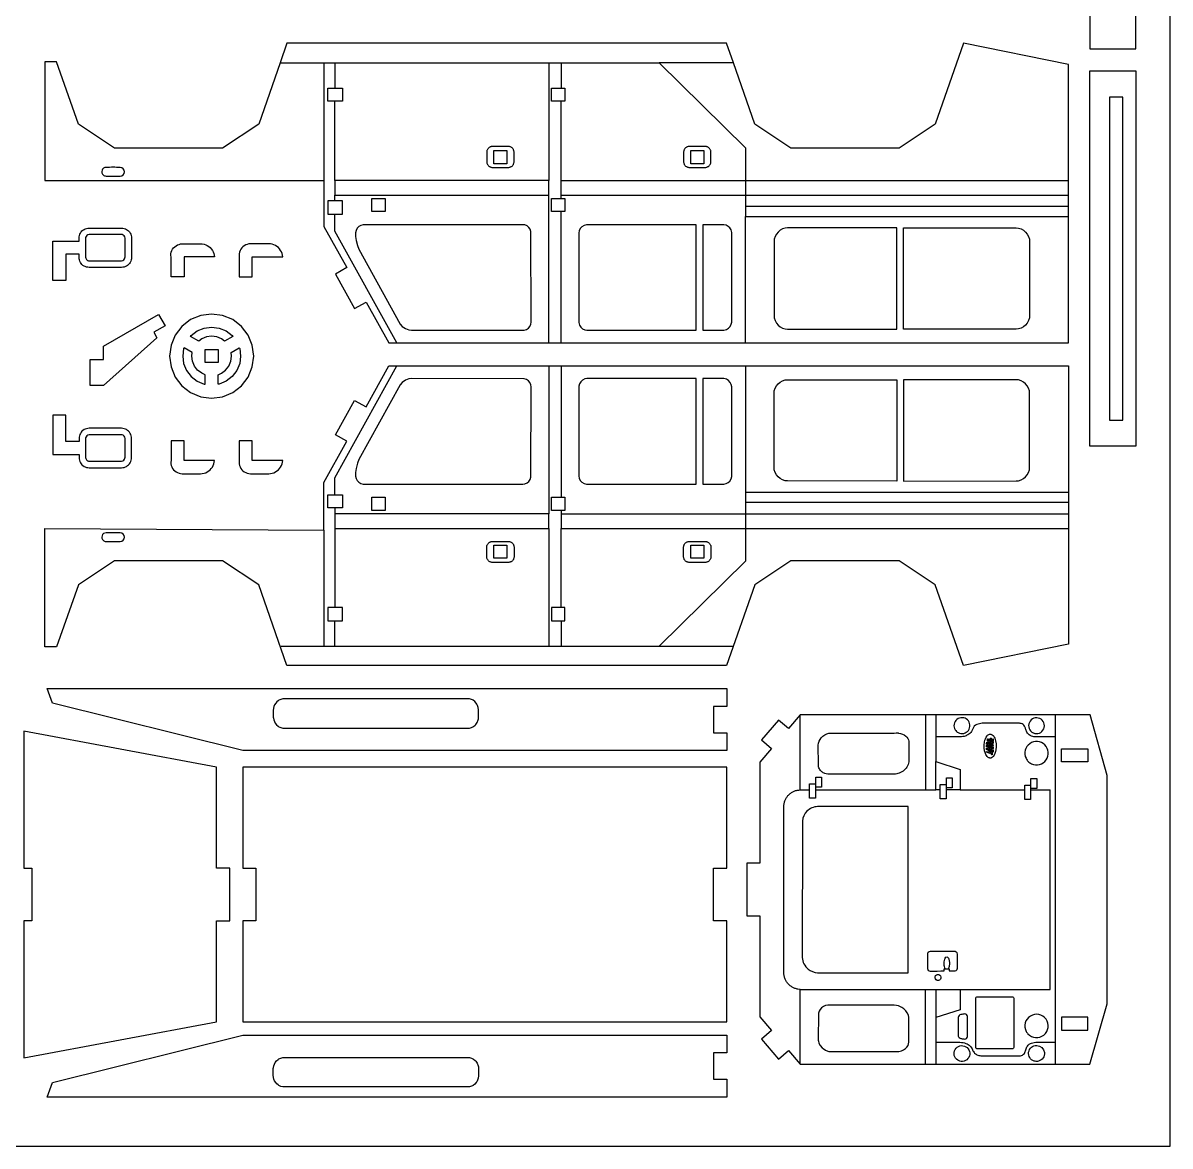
# Model space of a CAD drawing. Extents: x -17.5 to 57.6, y -24.1 to 56.5.
# Drawn here: x 13.87 to 57.62, y -24.08 to 18.74 of the extents above; entities that cross this region are included whole.
import ezdxf

# ---------------------------------------------------------------- set-up
doc = ezdxf.new("R2010")
doc.units = 0
doc.header["$MEASUREMENT"] = 0
doc.layers.get('0').update_dxf_attribs({"linetype": 'CONTINUOUS'})
doc.layers.add('ENGRAVING', color=1, linetype='CONTINUOUS')

msp = doc.modelspace()

# ---------------------------------------------------------------- linework, layer by layer
for points in [[(-17.499, -24.082), (57.621, -24.082), (57.621, 56.547), (-17.499, 56.547)], [(54.564, 17.751), (56.316, 17.751), (56.317, 32.065), (54.564, 32.065)], [(14.706, 12.735), (25.346, 12.735), (25.346, 10.983), (26.223, 9.413), (25.785, 9.169), (26.518, 7.857), (26.955, 8.101), (27.826, 6.542), (28.125, 6.542), (33.927, 6.542), (34.396, 6.542), (41.432, 6.542), (53.744, 6.542), (53.744, 11.358), (53.744, 11.748), (53.744, 12.182), (53.744, 12.735), (53.744, 17.154), (49.74, 17.971), (48.66, 14.885), (47.285, 13.974), (43.16, 13.974), (41.785, 14.885), (40.965, 17.227), (40.704, 17.971), (23.939, 17.971), (23.679, 17.227), (22.859, 14.885), (21.484, 13.974), (17.359, 13.974), (15.983, 14.885), (15.153, 17.256), (14.706, 17.256)], [(54.564, 2.602), (54.564, 16.916), (56.317, 16.915), (56.316, 2.601)], [(34.033, 15.757), (34.033, 16.258), (34.396, 16.258), (34.534, 16.258), (34.534, 15.757), (34.396, 15.757)], [(55.314, 3.603), (55.814, 3.603), (55.815, 15.913), (55.314, 15.914)], [(31.829, 13.377), (31.829, 13.876), (32.329, 13.876), (32.329, 13.377)], [(39.337, 13.377), (39.337, 13.876), (39.838, 13.876), (39.838, 13.377)], [(27.177, 11.549), (27.177, 12.049), (27.678, 12.049), (27.678, 11.549)], [(34.033, 11.55), (34.033, 12.051), (34.396, 12.051), (34.534, 12.051), (34.534, 11.55), (34.396, 11.55)], [(28.336, 7.168), (28.454, 7.087), (28.585, 7.036), (28.683, 7.024), (32.985, 7.027), (33.072, 7.054), (33.146, 7.105), (33.203, 7.173), (33.238, 7.256), (33.248, 7.334), (33.244, 10.787), (33.217, 10.874), (33.167, 10.948), (33.098, 11.005), (33.015, 11.04), (32.938, 11.05), (26.841, 11.048), (26.752, 11.025), (26.675, 10.979), (26.613, 10.913), (26.573, 10.832), (26.557, 10.74), (26.558, 10.601), (26.577, 10.448), (26.626, 10.252), (26.679, 10.113), (28.256, 7.257)], [(35.214, 7.08), (35.299, 7.039), (35.38, 7.024), (39.551, 7.024), (39.551, 11.05), (35.363, 11.048), (35.269, 11.024), (35.188, 10.975), (35.125, 10.905), (35.084, 10.82), (35.069, 10.739), (35.07, 7.318), (35.095, 7.224), (35.144, 7.143)], [(39.801, 7.024), (40.607, 7.025), (40.701, 7.05), (40.782, 7.099), (40.845, 7.168), (40.887, 7.254), (40.901, 7.335), (40.9, 10.756), (40.876, 10.85), (40.826, 10.931), (40.77, 10.985), (40.686, 11.03), (40.607, 11.048), (39.801, 11.05)], [(15.008, 8.922), (15.008, 10.423), (16.008, 10.423), (16.008, 10.542), (16.012, 10.592), (16.021, 10.641), (16.037, 10.688), (16.06, 10.733), (16.087, 10.774), (16.12, 10.812), (16.158, 10.845), (16.199, 10.872), (16.244, 10.894), (16.291, 10.911), (16.34, 10.92), (16.39, 10.924), (17.63, 10.924), (17.68, 10.92), (17.729, 10.911), (17.776, 10.894), (17.821, 10.872), (17.862, 10.845), (17.9, 10.812), (17.933, 10.774), (17.96, 10.733), (17.983, 10.688), (17.999, 10.641), (18.008, 10.592), (18.012, 10.542), (18.012, 9.804), (18.008, 9.754), (17.999, 9.705), (17.983, 9.658), (17.96, 9.613), (17.933, 9.572), (17.9, 9.534), (17.862, 9.501), (17.821, 9.473), (17.776, 9.451), (17.729, 9.435), (17.68, 9.426), (17.63, 9.422), (16.39, 9.422), (16.34, 9.426), (16.291, 9.435), (16.244, 9.451), (16.199, 9.473), (16.158, 9.501), (16.12, 9.534), (16.087, 9.572), (16.06, 9.613), (16.037, 9.658), (16.021, 9.705), (16.012, 9.754), (16.008, 9.804), (16.008, 9.923), (15.508, 9.923), (15.508, 8.922)], [(42.753, 7.157), (42.844, 7.108), (42.945, 7.077), (43.026, 7.066), (47.206, 7.066), (47.206, 10.93), (43.026, 10.929), (42.945, 10.919), (42.844, 10.887), (42.753, 10.838), (42.674, 10.772), (42.608, 10.693), (42.559, 10.602), (42.527, 10.501), (42.517, 10.42), (42.517, 7.575), (42.527, 7.494), (42.559, 7.393), (42.608, 7.302), (42.674, 7.223)], [(51.756, 7.066), (47.456, 7.066), (47.456, 10.93), (51.756, 10.929), (51.836, 10.919), (51.937, 10.887), (52.028, 10.838), (52.108, 10.772), (52.173, 10.693), (52.223, 10.602), (52.254, 10.501), (52.264, 10.42), (52.264, 7.575), (52.254, 7.494), (52.223, 7.393), (52.173, 7.302), (52.108, 7.223), (52.028, 7.157), (51.937, 7.108), (51.836, 7.077)], [(19.515, 9.069), (19.515, 9.819), (19.51, 9.882), (19.514, 9.944), (19.527, 10.005), (19.549, 10.063), (19.578, 10.118), (19.616, 10.168), (19.659, 10.212), (19.709, 10.249), (19.764, 10.279), (19.822, 10.301), (19.883, 10.315), (19.945, 10.319), (20.641, 10.319), (20.708, 10.315), (20.774, 10.302), (20.838, 10.282), (20.898, 10.253), (20.955, 10.217), (21.007, 10.175), (21.053, 10.126), (21.092, 10.072), (21.125, 10.013), (21.15, 9.951), (21.167, 9.886), (21.175, 9.819), (20.015, 9.819), (20.015, 9.069)], [(22.117, 9.069), (22.616, 9.069), (22.616, 9.819), (23.777, 9.819), (23.768, 9.886), (23.751, 9.951), (23.727, 10.013), (23.694, 10.072), (23.655, 10.126), (23.609, 10.175), (23.557, 10.217), (23.5, 10.253), (23.439, 10.282), (23.376, 10.302), (23.31, 10.315), (23.243, 10.319), (22.547, 10.319), (22.485, 10.315), (22.424, 10.301), (22.366, 10.279), (22.311, 10.249), (22.261, 10.212), (22.217, 10.168), (22.18, 10.118), (22.15, 10.063), (22.129, 10.005), (22.116, 9.944), (22.112, 9.882), (22.117, 9.819)], [(16.433, 4.914), (16.433, 5.916), (16.934, 5.916), (16.934, 6.416), (19.037, 7.632), (19.287, 7.199), (18.854, 6.949), (18.973, 6.731), (16.934, 4.914)], [(20.263, 4.65), (20.65, 4.49), (21.066, 4.435), (21.481, 4.49), (21.868, 4.65), (22.201, 4.905), (22.456, 5.238), (22.616, 5.625), (22.671, 6.04), (22.616, 6.456), (22.456, 6.843), (22.201, 7.175), (21.868, 7.43), (21.481, 7.591), (21.066, 7.645), (20.65, 7.591), (20.263, 7.43), (19.931, 7.175), (19.676, 6.843), (19.515, 6.456), (19.461, 6.04), (19.515, 5.625), (19.676, 5.238), (19.931, 4.905)], [(20.262, 6.793), (20.284, 6.822), (20.513, 6.998), (20.78, 7.108), (21.066, 7.146), (21.352, 7.108), (21.619, 6.998), (21.848, 6.822), (21.87, 6.793), (21.554, 6.61), (21.444, 6.695), (21.262, 6.77), (21.066, 6.796), (20.87, 6.77), (20.688, 6.695), (20.578, 6.61)], [(20.284, 5.258), (20.513, 5.082), (20.78, 4.972), (20.816, 4.967), (20.816, 5.332), (20.688, 5.385), (20.531, 5.506), (20.411, 5.662), (20.336, 5.844), (20.31, 6.04), (20.328, 6.178), (20.012, 6.36), (19.998, 6.326), (19.96, 6.04), (19.998, 5.754), (20.108, 5.487)], [(20.816, 5.79), (20.816, 6.29), (21.316, 6.29), (21.316, 5.79)], [(21.316, 4.967), (21.316, 5.332), (21.444, 5.385), (21.6, 5.506), (21.721, 5.662), (21.796, 5.844), (21.822, 6.04), (21.804, 6.178), (22.12, 6.36), (22.134, 6.326), (22.172, 6.04), (22.134, 5.754), (22.024, 5.487), (21.848, 5.258), (21.619, 5.082), (21.352, 4.972)], [(14.706, -5.049), (14.706, -0.528), (25.346, -0.595), (25.346, 1.224), (26.223, 2.793), (25.785, 3.038), (26.518, 4.35), (26.955, 4.106), (27.826, 5.665), (28.125, 5.665), (53.744, 5.665), (53.744, 0.849), (53.744, 0.459), (53.744, 0.024), (53.744, -0.528), (53.744, -4.947), (49.74, -5.764), (48.66, -2.679), (47.285, -1.767), (43.16, -1.767), (41.785, -2.679), (40.704, -5.764), (23.939, -5.764), (22.859, -2.679), (21.484, -1.767), (17.359, -1.767), (15.983, -2.679), (15.153, -5.049)], [(26.675, 1.228), (26.752, 1.181), (26.841, 1.158), (32.938, 1.157), (33.015, 1.166), (33.098, 1.202), (33.167, 1.258), (33.217, 1.333), (33.244, 1.42), (33.248, 4.873), (33.238, 4.95), (33.203, 5.033), (33.146, 5.102), (33.072, 5.152), (32.985, 5.179), (28.683, 5.183), (28.585, 5.17), (28.454, 5.12), (28.336, 5.039), (28.256, 4.95), (26.679, 2.093), (26.626, 1.955), (26.577, 1.758), (26.558, 1.606), (26.557, 1.467), (26.573, 1.375), (26.613, 1.294)], [(35.188, 1.232), (35.269, 1.182), (35.363, 1.158), (39.551, 1.157), (39.551, 5.183), (35.38, 5.182), (35.299, 5.168), (35.214, 5.127), (35.144, 5.064), (35.095, 4.983), (35.07, 4.888), (35.069, 1.468), (35.084, 1.387), (35.125, 1.301)], [(39.801, 1.157), (40.607, 1.158), (40.686, 1.177), (40.77, 1.222), (40.826, 1.276), (40.876, 1.357), (40.9, 1.451), (40.901, 4.872), (40.887, 4.952), (40.845, 5.038), (40.782, 5.108), (40.701, 5.157), (40.607, 5.181), (39.801, 5.183)], [(42.753, 1.369), (42.674, 1.434), (42.608, 1.514), (42.559, 1.605), (42.527, 1.706), (42.517, 1.786), (42.517, 4.632), (42.527, 4.713), (42.559, 4.813), (42.608, 4.904), (42.674, 4.984), (42.753, 5.049), (42.844, 5.099), (42.945, 5.13), (43.026, 5.14), (47.206, 5.141), (47.206, 1.277), (43.026, 1.278), (42.945, 1.288), (42.844, 1.319)], [(47.456, 1.277), (51.756, 1.278), (51.836, 1.288), (51.937, 1.319), (52.028, 1.369), (52.108, 1.434), (52.173, 1.514), (52.223, 1.605), (52.254, 1.706), (52.264, 1.786), (52.264, 4.632), (52.254, 4.713), (52.223, 4.813), (52.173, 4.904), (52.108, 4.984), (52.028, 5.049), (51.937, 5.099), (51.836, 5.13), (51.756, 5.14), (47.456, 5.141)], [(15.008, 2.286), (16.008, 2.286), (16.008, 2.167), (16.012, 2.117), (16.021, 2.068), (16.037, 2.021), (16.06, 1.976), (16.087, 1.934), (16.12, 1.897), (16.158, 1.864), (16.199, 1.836), (16.244, 1.814), (16.291, 1.798), (16.34, 1.788), (16.39, 1.785), (17.63, 1.785), (17.68, 1.788), (17.729, 1.798), (17.776, 1.814), (17.821, 1.836), (17.862, 1.864), (17.9, 1.897), (17.933, 1.934), (17.96, 1.976), (17.983, 2.021), (17.999, 2.068), (18.008, 2.117), (18.012, 2.167), (18.012, 2.904), (18.008, 2.954), (17.999, 3.003), (17.983, 3.051), (17.96, 3.095), (17.933, 3.137), (17.9, 3.174), (17.862, 3.207), (17.821, 3.235), (17.776, 3.257), (17.729, 3.273), (17.68, 3.283), (17.63, 3.286), (16.39, 3.286), (16.34, 3.283), (16.291, 3.273), (16.244, 3.257), (16.199, 3.235), (16.158, 3.207), (16.12, 3.174), (16.087, 3.137), (16.06, 3.095), (16.037, 3.051), (16.021, 3.003), (16.012, 2.954), (16.008, 2.904), (16.008, 2.785), (15.508, 2.785), (15.508, 3.787), (15.008, 3.787)], [(19.659, 1.664), (19.709, 1.627), (19.764, 1.597), (19.822, 1.575), (19.883, 1.562), (19.945, 1.557), (20.641, 1.557), (20.708, 1.562), (20.774, 1.574), (20.838, 1.595), (20.898, 1.623), (20.955, 1.659), (21.007, 1.702), (21.053, 1.751), (21.092, 1.805), (21.125, 1.863), (21.15, 1.926), (21.167, 1.991), (21.175, 2.057), (20.015, 2.057), (20.015, 2.807), (19.515, 2.807), (19.515, 2.057), (19.51, 1.995), (19.514, 1.933), (19.527, 1.872), (19.549, 1.813), (19.578, 1.759), (19.616, 1.709)], [(22.261, 1.664), (22.311, 1.627), (22.366, 1.597), (22.424, 1.575), (22.485, 1.562), (22.547, 1.557), (23.243, 1.557), (23.31, 1.562), (23.376, 1.574), (23.439, 1.595), (23.5, 1.623), (23.557, 1.659), (23.609, 1.702), (23.655, 1.751), (23.694, 1.805), (23.727, 1.863), (23.751, 1.926), (23.768, 1.991), (23.777, 2.057), (22.616, 2.057), (22.616, 2.807), (22.117, 2.807), (22.117, 2.057), (22.112, 1.995), (22.116, 1.933), (22.129, 1.872), (22.15, 1.813), (22.18, 1.759), (22.217, 1.709)], [(27.678, 0.158), (27.177, 0.158), (27.177, 0.657), (27.678, 0.657)], [(34.033, 0.155), (34.033, 0.656), (34.534, 0.656), (34.534, 0.155)], [(31.829, -1.67), (31.829, -1.17), (32.329, -1.17), (32.329, -1.67)], [(39.337, -1.67), (39.337, -1.17), (39.838, -1.17), (39.838, -1.67)], [(34.033, -4.051), (34.396, -4.051), (34.534, -4.051), (34.534, -3.551), (34.396, -3.551), (34.033, -3.551)], [(14.996, -7.2), (14.794, -6.641), (40.712, -6.641), (40.712, -7.322), (40.211, -7.322), (40.211, -8.323), (40.712, -8.323), (40.712, -9.004), (22.255, -9.004)], [(23.597, -8.072), (23.63, -8.095), (23.666, -8.114), (23.742, -8.14), (23.782, -8.147), (30.863, -8.148), (30.904, -8.144), (30.944, -8.135), (30.982, -8.122), (31.053, -8.084), (31.116, -8.032), (31.143, -8.002), (31.19, -7.933), (31.23, -7.834), (31.241, -7.791), (31.249, -7.7), (31.248, -7.453), (31.236, -7.364), (31.209, -7.282), (31.179, -7.226), (31.156, -7.191), (31.101, -7.13), (31.036, -7.082), (31.018, -7.072), (30.944, -7.042), (30.904, -7.033), (30.842, -7.028), (23.782, -7.03), (23.703, -7.048), (23.63, -7.082), (23.597, -7.104), (23.551, -7.144), (23.51, -7.191), (23.466, -7.262), (23.442, -7.322), (23.426, -7.386), (23.417, -7.476), (23.418, -7.723), (23.422, -7.769), (23.436, -7.834), (23.457, -7.895), (23.487, -7.951), (23.536, -8.018)], [(42.692, -20.763), (43.073, -20.438), (43.515, -20.956), (48.295, -20.956), (48.683, -20.956), (53.234, -20.956), (54.561, -20.956), (55.223, -18.657), (55.223, -9.951), (54.575, -7.644), (53.234, -7.644), (48.683, -7.644), (48.295, -7.644), (43.515, -7.644), (43.073, -8.162), (42.692, -7.836), (42.041, -8.598), (42.422, -8.923), (41.98, -9.441), (41.98, -13.298), (41.479, -13.298), (41.479, -15.302), (41.98, -15.302), (41.98, -19.159), (42.422, -19.677), (42.041, -20.002)], [(13.901, -20.72), (21.254, -19.348), (21.254, -15.491), (21.761, -15.491), (21.761, -13.487), (21.254, -13.487), (21.254, -9.63), (13.901, -8.258), (13.901, -13.487), (14.211, -13.487), (14.211, -15.491), (13.901, -15.491)], [(53.484, -9.434), (53.484, -8.934), (54.486, -8.934), (54.486, -9.434)], [(22.255, -19.348), (40.712, -19.348), (40.712, -15.491), (40.211, -15.491), (40.211, -13.487), (40.712, -13.487), (40.712, -9.63), (22.255, -9.63), (22.255, -13.487), (22.756, -13.487), (22.756, -15.491), (22.255, -15.491)], [(53.485, -19.166), (53.485, -19.666), (54.486, -19.666), (54.486, -19.166)], [(14.794, -22.212), (14.996, -21.653), (22.255, -19.849), (40.712, -19.849), (40.712, -20.53), (40.211, -20.53), (40.211, -21.531), (40.712, -21.531), (40.712, -22.212)], [(23.597, -21.748), (23.551, -21.708), (23.51, -21.662), (23.466, -21.59), (23.442, -21.531), (23.426, -21.467), (23.417, -21.377), (23.418, -21.129), (23.422, -21.084), (23.436, -21.019), (23.457, -20.958), (23.487, -20.902), (23.536, -20.835), (23.597, -20.78), (23.63, -20.758), (23.666, -20.739), (23.742, -20.713), (23.782, -20.706), (30.863, -20.704), (30.904, -20.709), (30.944, -20.718), (30.982, -20.731), (31.053, -20.769), (31.116, -20.82), (31.143, -20.851), (31.19, -20.92), (31.23, -21.019), (31.241, -21.062), (31.249, -21.152), (31.248, -21.4), (31.236, -21.489), (31.209, -21.571), (31.179, -21.627), (31.156, -21.662), (31.101, -21.723), (31.036, -21.771), (31.018, -21.781), (30.944, -21.811), (30.904, -21.82), (30.842, -21.825), (23.782, -21.823), (23.703, -21.805), (23.63, -21.771)]]:
    msp.add_lwpolyline(points, close=True)
msp.add_lwpolyline([(38.134, -5.02), (38.121, -5.034)])
at = {"layer": 'ENGRAVING'}
for points in [[(23.679, 17.227), (25.346, 17.227), (25.346, 12.735)], [(25.346, 17.227), (25.761, 17.227), (25.761, 16.258), (26.051, 16.258), (26.051, 15.757), (25.761, 15.757), (25.501, 15.757), (25.501, 16.258), (25.761, 16.258)], [(25.761, 17.227), (33.927, 17.227), (33.927, 12.735), (25.761, 12.735), (25.761, 15.757)], [(33.927, 17.227), (34.396, 17.227), (38.134, 17.227)], [(34.396, 17.227), (34.396, 16.258)], [(40.965, 17.227), (38.134, 17.227), (41.432, 13.981), (41.432, 12.735), (41.432, 12.182), (53.744, 12.182)], [(34.396, 12.735), (34.396, 15.757)], [(25.761, 12.735), (25.761, 12.182), (33.927, 12.182)], [(33.927, 6.542), (33.927, 12.182), (33.927, 12.735)], [(34.396, 12.18), (34.396, 12.735), (41.432, 12.735), (53.744, 12.735)], [(25.761, 11.957), (25.501, 11.957), (25.501, 11.453), (25.761, 11.453), (26.051, 11.453), (26.051, 11.957), (25.761, 11.957), (25.761, 12.182)], [(34.396, 12.051), (34.396, 12.18), (41.432, 12.182), (41.432, 11.748), (41.432, 11.358), (53.744, 11.358)], [(28.125, 6.542), (25.761, 10.803), (25.761, 11.453)], [(34.396, 6.542), (34.396, 11.55)], [(53.744, 11.748), (41.432, 11.748)], [(41.432, 6.542), (41.432, 11.358)], [(25.761, 0.25), (25.501, 0.25), (25.501, 0.754), (25.761, 0.754), (25.761, 1.404), (28.125, 5.665)], [(33.927, 5.662), (33.927, 0.024)], [(34.396, 5.662), (34.396, 0.656)], [(41.432, 5.662), (41.432, 0.849), (41.432, 0.459), (41.432, 0.024), (41.432, -0.528), (41.432, -1.775), (38.134, -5.02)], [(25.761, 0.754), (26.051, 0.754), (26.051, 0.25), (25.761, 0.25), (25.761, 0.024)], [(41.432, 0.849), (53.744, 0.849)], [(53.744, 0.459), (41.432, 0.459)], [(34.396, 0.155), (34.396, 0.026), (41.432, 0.024), (53.744, 0.024)], [(34.396, 0.026), (34.396, -0.528)], [(25.346, -0.595), (25.346, -5.021), (25.761, -5.021), (25.761, -4.051)], [(25.761, -0.528), (25.761, -3.551), (25.501, -3.551), (25.501, -4.051), (25.761, -4.051), (26.051, -4.051), (26.051, -3.551), (25.761, -3.551)], [(33.927, -0.528), (33.927, -5.015)], [(34.396, -3.551), (34.396, -0.528), (41.432, -0.528), (53.744, -0.528)], [(34.396, -4.051), (34.396, -5.02), (38.134, -5.02), (40.953, -5.02)], [(23.711, -5.021), (25.346, -5.021)], [(25.761, -5.021), (34.396, -5.02)], [(43.515, -10.501), (43.515, -7.644)], [(48.295, -7.644), (48.295, -10.501), (48.295, -10.505)], [(48.683, -7.644), (48.683, -8.482), (48.683, -9.424), (49.612, -9.717), (49.612, -10.501), (49.076, -10.501), (49.076, -10.843), (48.857, -10.843), (48.857, -10.501), (48.857, -10.295), (49.076, -10.295), (49.076, -10.501)], [(53.234, -8.482), (53.234, -20.122), (53.234, -20.956)], [(44.093, -10.501), (44.093, -10.82), (43.875, -10.82), (43.875, -10.501), (43.875, -10.272), (44.093, -10.272), (44.093, -10.501), (48.295, -10.501), (48.683, -10.501), (48.683, -9.424)], [(49.612, -10.501), (52.08, -10.501), (52.082, -10.32), (52.301, -10.32), (52.301, -10.868), (52.082, -10.868), (52.08, -10.501)], [(43.515, -18.107), (43.506, -18.107), (43.428, -18.099), (43.398, -18.094), (43.369, -18.087), (43.34, -18.079), (43.311, -18.07), (43.284, -18.059), (43.257, -18.047), (43.23, -18.034), (43.205, -18.019), (43.18, -18.003), (43.155, -17.987), (43.132, -17.969), (43.109, -17.95), (43.088, -17.93), (43.067, -17.91), (43.047, -17.888), (43.029, -17.865), (43.011, -17.842), (42.994, -17.818), (42.979, -17.793), (42.964, -17.767), (42.951, -17.74), (42.939, -17.713), (42.929, -17.686), (42.919, -17.657), (42.911, -17.629), (42.905, -17.599), (42.899, -17.57), (42.895, -17.539), (42.893, -17.509), (42.893, -11.1), (42.895, -11.069), (42.899, -11.039), (42.905, -11.009), (42.911, -10.98), (42.919, -10.951), (42.929, -10.923), (42.939, -10.895), (42.951, -10.868), (42.964, -10.841), (42.979, -10.816), (42.994, -10.791), (43.011, -10.766), (43.029, -10.743), (43.047, -10.72), (43.067, -10.699), (43.088, -10.678), (43.109, -10.658), (43.132, -10.639), (43.155, -10.622), (43.18, -10.605), (43.205, -10.589), (43.23, -10.575), (43.257, -10.562), (43.284, -10.549), (43.311, -10.539), (43.34, -10.529), (43.369, -10.521), (43.398, -10.514), (43.428, -10.509), (43.458, -10.505), (43.506, -10.501), (43.515, -10.501), (43.875, -10.501)], [(48.861, -10.501), (48.857, -10.501), (48.683, -10.501)], [(49.612, -18.107), (53.045, -18.107), (53.045, -10.501)], [(52.301, -10.501), (53.045, -10.501), (53.052, -10.501)], [(43.515, -20.956), (43.515, -18.107), (48.295, -18.107), (48.683, -18.107), (48.683, -19.181), (48.683, -20.122), (48.683, -20.956)], [(48.295, -20.956), (48.295, -18.107)], [(48.683, -18.107), (49.612, -18.107), (49.612, -18.887), (48.683, -19.181)]]:
    msp.add_lwpolyline(points, dxfattribs=at)
for points in [[(31.654, 13.274), (31.672, 13.264), (31.691, 13.254), (31.711, 13.247), (31.732, 13.242), (31.754, 13.238), (31.765, 13.237), (31.776, 13.237), (32.382, 13.237), (32.394, 13.237), (32.405, 13.238), (32.426, 13.242), (32.447, 13.247), (32.468, 13.254), (32.487, 13.264), (32.505, 13.274), (32.522, 13.287), (32.537, 13.301), (32.551, 13.317), (32.564, 13.334), (32.575, 13.352), (32.584, 13.371), (32.591, 13.391), (32.597, 13.412), (32.6, 13.433), (32.601, 13.444), (32.6, 13.835), (32.597, 13.857), (32.591, 13.878), (32.584, 13.898), (32.575, 13.917), (32.564, 13.935), (32.551, 13.952), (32.537, 13.968), (32.522, 13.982), (32.505, 13.994), (32.487, 14.005), (32.468, 14.015), (32.447, 14.022), (32.426, 14.027), (32.405, 14.031), (32.394, 14.031), (32.382, 14.032), (31.776, 14.032), (31.765, 14.031), (31.754, 14.031), (31.732, 14.027), (31.711, 14.022), (31.691, 14.015), (31.672, 14.005), (31.654, 13.994), (31.637, 13.982), (31.621, 13.968), (31.607, 13.952), (31.595, 13.935), (31.584, 13.917), (31.575, 13.898), (31.567, 13.878), (31.562, 13.857), (31.558, 13.835), (31.558, 13.433), (31.562, 13.412), (31.567, 13.391), (31.575, 13.371), (31.584, 13.352), (31.595, 13.334), (31.607, 13.317), (31.621, 13.301), (31.637, 13.287)], [(39.145, 13.287), (39.162, 13.274), (39.18, 13.264), (39.199, 13.254), (39.219, 13.247), (39.24, 13.242), (39.262, 13.238), (39.273, 13.237), (39.284, 13.237), (39.891, 13.237), (39.902, 13.237), (39.913, 13.238), (39.935, 13.242), (39.956, 13.247), (39.976, 13.254), (39.995, 13.264), (40.013, 13.274), (40.03, 13.287), (40.045, 13.301), (40.06, 13.317), (40.072, 13.334), (40.083, 13.352), (40.092, 13.371), (40.1, 13.391), (40.105, 13.412), (40.108, 13.433), (40.108, 13.835), (40.105, 13.857), (40.1, 13.878), (40.092, 13.898), (40.083, 13.917), (40.072, 13.935), (40.06, 13.952), (40.045, 13.968), (40.03, 13.982), (40.013, 13.994), (39.995, 14.005), (39.976, 14.015), (39.956, 14.022), (39.935, 14.027), (39.913, 14.031), (39.902, 14.031), (39.891, 14.032), (39.284, 14.032), (39.273, 14.031), (39.262, 14.031), (39.24, 14.027), (39.219, 14.022), (39.199, 14.015), (39.18, 14.005), (39.162, 13.994), (39.145, 13.982), (39.13, 13.968), (39.116, 13.952), (39.103, 13.935), (39.092, 13.917), (39.083, 13.898), (39.076, 13.878), (39.07, 13.857), (39.067, 13.835), (39.067, 13.433), (39.07, 13.412), (39.076, 13.391), (39.083, 13.371), (39.092, 13.352), (39.103, 13.334), (39.116, 13.317), (39.13, 13.301)], [(25.761, -0.528), (33.927, -0.528), (33.927, 0.024), (25.761, 0.024)], [(31.654, -1.788), (31.637, -1.775), (31.621, -1.761), (31.607, -1.746), (31.595, -1.729), (31.584, -1.711), (31.575, -1.692), (31.567, -1.671), (31.562, -1.65), (31.558, -1.629), (31.558, -1.227), (31.562, -1.205), (31.567, -1.184), (31.575, -1.164), (31.584, -1.145), (31.595, -1.127), (31.607, -1.11), (31.621, -1.095), (31.637, -1.08), (31.654, -1.068), (31.672, -1.057), (31.691, -1.048), (31.711, -1.04), (31.732, -1.035), (31.754, -1.032), (31.765, -1.031), (31.776, -1.031), (32.382, -1.031), (32.394, -1.031), (32.405, -1.032), (32.426, -1.035), (32.447, -1.04), (32.468, -1.048), (32.487, -1.057), (32.505, -1.068), (32.522, -1.08), (32.537, -1.095), (32.551, -1.11), (32.564, -1.127), (32.575, -1.145), (32.584, -1.164), (32.591, -1.184), (32.597, -1.205), (32.6, -1.227), (32.601, -1.238), (32.6, -1.629), (32.597, -1.65), (32.591, -1.671), (32.584, -1.692), (32.575, -1.711), (32.564, -1.729), (32.551, -1.746), (32.537, -1.761), (32.522, -1.775), (32.505, -1.788), (32.487, -1.799), (32.468, -1.808), (32.447, -1.815), (32.426, -1.821), (32.405, -1.824), (32.394, -1.825), (32.382, -1.825), (31.776, -1.825), (31.765, -1.825), (31.754, -1.824), (31.732, -1.821), (31.711, -1.815), (31.691, -1.808), (31.672, -1.799)], [(39.162, -1.788), (39.145, -1.775), (39.13, -1.761), (39.116, -1.746), (39.103, -1.729), (39.092, -1.711), (39.083, -1.692), (39.076, -1.671), (39.07, -1.65), (39.067, -1.629), (39.067, -1.227), (39.07, -1.205), (39.076, -1.184), (39.083, -1.164), (39.092, -1.145), (39.103, -1.127), (39.116, -1.11), (39.13, -1.095), (39.145, -1.08), (39.162, -1.068), (39.18, -1.057), (39.199, -1.048), (39.219, -1.04), (39.24, -1.035), (39.262, -1.032), (39.273, -1.031), (39.284, -1.031), (39.891, -1.031), (39.902, -1.031), (39.913, -1.032), (39.935, -1.035), (39.956, -1.04), (39.976, -1.048), (39.995, -1.057), (40.013, -1.068), (40.03, -1.08), (40.045, -1.095), (40.06, -1.11), (40.072, -1.127), (40.083, -1.145), (40.092, -1.164), (40.1, -1.184), (40.105, -1.205), (40.108, -1.227), (40.108, -1.629), (40.105, -1.65), (40.1, -1.671), (40.092, -1.692), (40.083, -1.711), (40.072, -1.729), (40.06, -1.746), (40.045, -1.761), (40.03, -1.775), (40.013, -1.788), (39.995, -1.799), (39.976, -1.808), (39.956, -1.815), (39.935, -1.821), (39.913, -1.824), (39.902, -1.825), (39.891, -1.825), (39.284, -1.825), (39.273, -1.825), (39.262, -1.824), (39.24, -1.821), (39.219, -1.815), (39.199, -1.808), (39.18, -1.799)], [(50.758, -8.689), (50.758, -8.626), (50.787, -8.636), (50.787, -8.665), (50.802, -8.671), (50.802, -8.645), (50.831, -8.655), (50.831, -8.681), (50.849, -8.687), (50.849, -8.658), (50.878, -8.668), (50.878, -8.731)], [(50.621, -9.032), (50.712, -9.064), (50.712, -9.039), (50.741, -9.049), (50.741, -9.108), (50.621, -9.066)], [(44.109, -10.021), (44.327, -10.021), (44.327, -10.403), (44.109, -10.403)], [(49.31, -10.426), (49.092, -10.426), (49.092, -10.044), (49.31, -10.044)], [(52.535, -10.451), (52.316, -10.451), (52.316, -10.069), (52.535, -10.069)], [(44.479, -20.424), (44.499, -20.434), (44.609, -20.47), (44.656, -20.478), (47.221, -20.478), (47.274, -20.474), (47.372, -20.452), (47.46, -20.415), (47.535, -20.363), (47.581, -20.316), (47.628, -20.243), (47.65, -20.182), (47.66, -20.115), (47.654, -19.173), (47.643, -19.105), (47.61, -19.018), (47.599, -18.997), (47.543, -18.92), (47.471, -18.851), (47.386, -18.793), (47.363, -18.781), (47.264, -18.739), (47.184, -18.719), (47.101, -18.707), (44.567, -18.709), (44.482, -18.726), (44.405, -18.757), (44.323, -18.814), (44.272, -18.871), (44.234, -18.938), (44.211, -19.013), (44.208, -19.033), (44.204, -20.038), (44.208, -20.079), (44.23, -20.159), (44.28, -20.252), (44.35, -20.334), (44.384, -20.363)]]:
    msp.add_lwpolyline(points, close=True, dxfattribs=at)
for points in [[(16.934, 12.943, 0.086443), (16.981, 12.916, 0.08001), (17.039, 12.905, 0.006309), (17.307, 12.902, 0.006302), (17.575, 12.905, 0.406849), (17.736, 13.07, 0.406848), (17.575, 13.235, 0.006303), (17.307, 13.239, 0.006309), (17.039, 13.235, 0.309603), (16.884, 13.124, 0.316438)], [(16.311, 9.7, 0.087809), (16.347, 9.682, 0.067963), (16.398, 9.673), (17.622, 9.673, 0.166336), (17.716, 9.709, 0.189175), (17.76, 9.787, 0.016364), (17.76, 9.795, 0.008181), (17.761, 9.812), (17.761, 10.534, 0.166336), (17.725, 10.628, 0.189175), (17.647, 10.671, 0.016364), (17.638, 10.672, 0.008181), (17.622, 10.673), (16.398, 10.673, 0.166336), (16.304, 10.637, 0.189175), (16.26, 10.559, 0.043026), (16.257, 10.491, -0.010275), (16.259, 10.423, -0.004091), (16.256, 10.118, 0.012272), (16.259, 9.812, 0.100321), (16.275, 9.745, 0.121499)], [(16.311, 2.063, 0.087809), (16.347, 2.044, 0.067963), (16.398, 2.035), (17.622, 2.035, 0.166336), (17.716, 2.071, 0.189175), (17.76, 2.15, 0.016364), (17.76, 2.158, 0.008181), (17.761, 2.175), (17.761, 2.896, 0.166336), (17.725, 2.991, 0.189175), (17.647, 3.034, 0.016364), (17.638, 3.035, 0.008181), (17.622, 3.036), (16.398, 3.036, 0.166336), (16.304, 3, 0.189175), (16.26, 2.922, 0.016364), (16.26, 2.913, 0.008181), (16.259, 2.896), (16.259, 2.175, 0.100321), (16.275, 2.108, 0.121499)], [(16.934, -0.991, 0.0865), (16.981, -1.018, 0.080049), (17.039, -1.029, 0.006309), (17.307, -1.032, 0.006303), (17.575, -1.029, 0.406848), (17.736, -0.864, 0.406849), (17.575, -0.699, 0.006302), (17.307, -0.695, 0.006309), (17.039, -0.699, 0.309598), (16.884, -0.81, 0.316339)], [(49.538, -8.318, 0.87639), (49.893, -7.831, 0.876461), (49.423, -8.209, 0.065836), (49.473, -8.271, 0.065877)], [(52.41, -8.331, 0.987827), (52.651, -7.779, 0.987899), (52.396, -8.325, 0.006087), (52.403, -8.328, 0.006124)], [(44.338, -9.807, -0.119093), (44.245, -9.695, -0.105581), (44.206, -9.535), (44.203, -8.794, -0.174818), (44.316, -8.516, -0.152207), (44.609, -8.341, -0.016014), (44.636, -8.335, -0.021515), (44.656, -8.332), (47.101, -8.332, -0.00712), (47.239, -8.33, -0.035033), (47.267, -8.332, -0.137177), (47.542, -8.451, -0.185826), (47.654, -8.646, -0.016418), (47.658, -8.675, -0.012305), (47.66, -8.713), (47.654, -9.436, -0.125514), (47.586, -9.631, -0.187851), (47.238, -9.877, -0.01778), (47.151, -9.896, -0.031825), (47.101, -9.901), (44.567, -9.9, -0.076786), (44.455, -9.874, -0.065419)], [(50.67, -9.253, -0.1356), (50.577, -9.118, -0.130728), (50.543, -8.675, -0.110706), (50.645, -8.435, -0.414294), (50.839, -8.404, -0.145935), (50.934, -8.527, -0.131544), (50.981, -8.968, -0.118711), (50.871, -9.233, -0.26626), (50.748, -9.288, -0.081365), (50.71, -9.278, -0.067835)], [(50.621, -8.746, -0.06776), (50.628, -8.696, -0.32401), (50.654, -8.675, -0.201858), (50.714, -8.697, -0.198979), (50.741, -8.756, -0.013215), (50.741, -8.772, 0.004405), (50.741, -8.787)], [(50.652, -8.721), (50.712, -8.744, 0.330112), (50.67, -8.709, 0.344991)], [(50.664, -8.633), (50.664, -8.553, 0.056832), (50.677, -8.556, -0.17198), (50.688, -8.561, -0.137101), (50.698, -8.579, 0.022712), (50.722, -8.658, -0.106433), (50.71, -8.646, -0.038432), (50.688, -8.605), (50.688, -8.641)], [(50.758, -8.809), (50.758, -8.773, -0.007723), (50.803, -8.781, -0.010143), (50.836, -8.789, -0.010481), (50.805, -8.773, -0.006972), (50.758, -8.748), (50.758, -8.711), (50.878, -8.787, -0.191025), (50.88, -8.804, 0.063), (50.878, -8.822)], [(50.783, -8.577), (50.812, -8.587, 0.320296), (50.798, -8.568, 0.480496)], [(52.335, -9.505, 0.844805), (52.844, -8.787, 0.844746), (52.127, -9.297, 0.08416), (52.213, -9.418, 0.084125)], [(50.741, -8.93), (50.741, -8.965), (50.726, -8.962), (50.726, -8.985), (50.741, -8.993), (50.741, -9.029), (50.621, -8.956, -0.195193), (50.619, -8.936, 0.064345), (50.621, -8.915)], [(50.741, -8.907), (50.621, -8.865), (50.621, -8.833, -0.006249), (50.669, -8.831, -0.012249), (50.693, -8.831, -0.017021), (50.663, -8.823, -0.01236), (50.621, -8.809), (50.621, -8.777), (50.741, -8.819), (50.741, -8.851, -0.003319), (50.689, -8.854, -0.010292), (50.672, -8.854, -0.020337), (50.701, -8.861, -0.014852), (50.741, -8.874)], [(50.659, -8.95, -0.006348), (50.674, -8.958, -0.003646), (50.701, -8.972), (50.701, -8.958, -0.050894), (50.68, -8.952, 0.161701)], [(50.779, -8.91, -0.246826), (50.763, -8.857, -0.377289), (50.794, -8.832, -0.272558), (50.877, -8.888, -0.551673), (50.845, -8.939, -0.104338), (50.811, -8.932, -0.094125)], [(50.772, -9.056, -0.106226), (50.784, -9.068, -0.037798), (50.807, -9.109), (50.807, -9.073), (50.83, -9.081), (50.83, -9.161, 0.05605), (50.818, -9.158, -0.169571), (50.807, -9.153, -0.135193), (50.796, -9.135, 0.0224)], [(50.783, -8.995), (50.812, -9.006, 0.308264), (50.798, -8.986, 0.486891)], [(50.831, -8.902, 0.200898), (50.846, -8.899, 0.399218), (50.847, -8.891, 0.15159), (50.827, -8.873, 0.121674), (50.795, -8.868, 0.653285), (50.79, -8.881, 0.143473)], [(47.629, -17.472), (47.629, -11.136), (44.178, -11.136, 0.176954), (43.773, -11.313, 0.188124), (43.596, -11.691), (43.595, -16.888, 0.221524), (43.817, -17.333, 0.154276), (44.178, -17.471)], [(48.736, -17.766, -0.975511), (48.799, -17.544, -0.975267), (48.747, -17.768, -0.012521), (48.742, -17.767, -0.012397)], [(50.221, -20.348, -0.074571), (50.214, -20.335, -0.049262), (50.21, -20.314), (50.21, -18.451, -0.186297), (50.229, -18.408, -0.185441), (50.272, -18.389), (51.599, -18.389, -0.159427), (51.64, -18.405, -0.18647), (51.66, -18.438), (51.66, -20.326, -0.186722), (51.64, -20.36, -0.159359), (51.599, -20.376), (50.272, -20.376, -0.109656), (50.242, -20.367, -0.123094)], [(49.613, -19.968, 0.054201), (49.662, -19.983, 0.033878), (49.788, -20, 0.195538), (49.863, -19.975, 0.211786), (49.895, -19.908), (49.895, -19.135, 0.439935), (49.79, -19.044, 0.017159), (49.644, -19.066, 0.16641), (49.573, -19.106, 0.175768), (49.544, -19.179, 0.00637), (49.534, -19.694, 0.007552), (49.536, -19.863, 0.154839), (49.556, -19.922, 0.129581)], [(52.198, -19.801, 0.941921), (52.892, -19.243, 0.941694), (52.137, -19.715, 0.030028), (52.165, -19.76, 0.029908)], [(49.578, -20.836, -0.987771), (49.777, -20.268, -0.987707), (49.592, -20.84, -0.006185), (49.585, -20.838, -0.006152)], [(52.437, -20.84, -0.870756), (52.535, -20.245, -0.870956), (52.603, -20.844, -0.068972), (52.52, -20.854, -0.069086)]]:
    msp.add_lwpolyline(points, format="xyb", close=True, dxfattribs=at)
for points in [[(53.234, -7.644), (53.234, -8.482, -0.003178), (52.476, -8.477, -0.117898), (52.291, -8.431, -0.159124), (52.162, -8.298, -0.041333), (52.112, -8.169, 0.055481), (52.068, -8.067, 0.200169), (51.947, -7.973, 0.038595), (51.906, -7.965, 0.025024), (51.84, -7.961), (50.458, -7.961, 0.096377), (50.247, -8.011, 0.197598), (50.095, -8.171, -0.051037), (50.044, -8.273, -0.120451), (49.908, -8.402, -0.072763), (49.765, -8.459, -0.055956), (49.568, -8.482, -0.002489), (49.125, -8.483, 0.00083), (48.683, -8.482)], [(50.835, -8.593, 0.278803), (50.842, -8.6, -0.024883), (50.878, -8.61), (50.878, -8.644), (50.758, -8.602, -0.02391), (50.76, -8.556, -0.49263), (50.798, -8.532, -0.106902), (50.814, -8.542, -0.081386), (50.828, -8.562), (50.878, -8.555), (50.878, -8.591, -0.001334), (50.835, -8.593, -0.007657), (50.828, -8.593)], [(50.659, -8.95, 0.003302), (50.654, -8.948, 0.004133), (50.65, -8.946)], [(50.832, -9.012, 0.086604), (50.855, -9.022, -0.020846), (50.878, -9.029), (50.878, -9.063), (50.758, -9.021, -0.025187), (50.76, -8.975, -0.489456), (50.798, -8.952, -0.107733), (50.814, -8.962, -0.082436), (50.828, -8.982), (50.878, -8.974), (50.878, -9.011, -0.001518), (50.835, -9.012, -0.008717), (50.828, -9.012)], [(49.047, -17.322), (49.162, -17.322), (49.201, -17.322), (49.201, -17.406, 0.009295), (49.42, -17.402, 0.26442), (49.496, -17.354, 0.062336), (49.504, -17.334, 0.055996), (49.508, -17.309, 0.006187), (49.511, -17.034, 0.006187), (49.508, -16.759, 0.250493), (49.465, -16.684, 0.144271), (49.391, -16.663, -0.005431), (48.792, -16.661, 0.01086), (48.469, -16.664, 0.397941), (48.367, -16.767, 0.012515), (48.367, -17.311, 0.410788), (48.47, -17.41, -0.003099), (49.007, -17.406), (49.008, -17.322), (49.047, -17.322, -0.103445), (49.003, -17.153, -0.091588), (49.028, -16.959, -0.11388), (49.072, -16.885, -0.401118), (49.138, -16.882, -0.144245), (49.181, -16.95, -0.108007), (49.196, -17.209, -0.036367), (49.183, -17.27, -0.040449), (49.162, -17.322)], [(48.683, -20.122, -0.001529), (49.608, -20.125, -0.090991), (49.836, -20.168, -0.101657), (49.997, -20.272, -0.113471), (50.089, -20.416, 0.112739), (50.168, -20.539, 0.115703), (50.29, -20.613, 0.030652), (50.361, -20.632, 0.028535), (50.439, -20.643), (51.743, -20.643, 0.020515), (51.913, -20.637, 0.231974), (52.064, -20.548, 0.093879), (52.122, -20.41, -0.098344), (52.181, -20.272, -0.169666), (52.34, -20.154, -0.072653), (52.549, -20.122, -0.002974), (52.892, -20.122, 0.000991), (53.234, -20.122)]]:
    msp.add_lwpolyline(points, format="xyb", dxfattribs=at)

doc.saveas('drawing.dxf')
